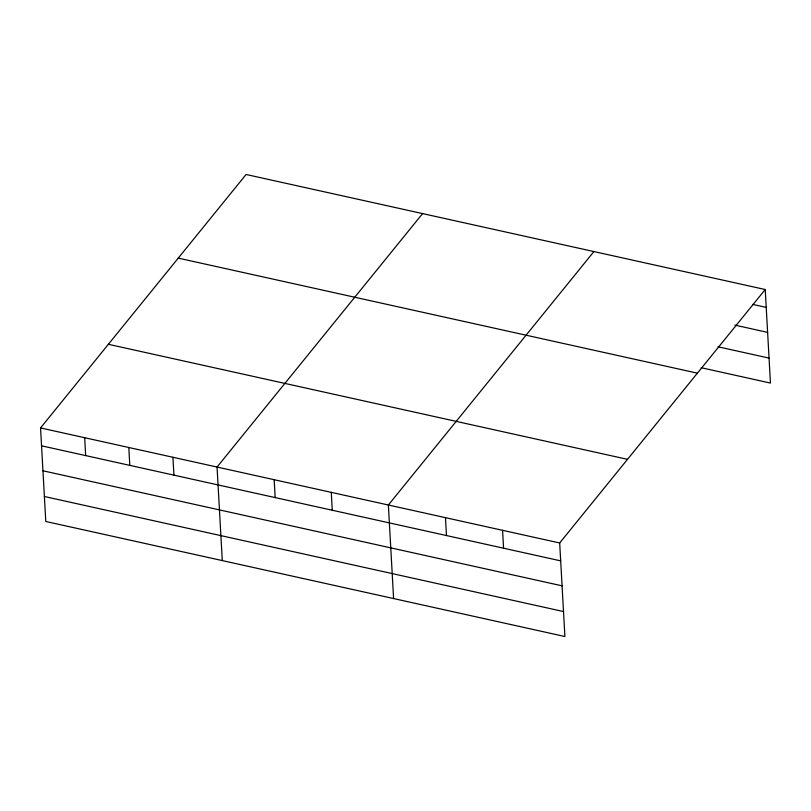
<?xml version="1.0" encoding="UTF-8"?>
<svg xmlns="http://www.w3.org/2000/svg" width="811" height="811" viewBox="0 0 811 811"><rect width="100%" height="100%" fill="white"/><g stroke="black" fill="none" stroke-linecap="round" stroke-linejoin="round"><path stroke-width="1.22" d="M765.219 289.527L559.681 542.975L564.912 636.523L45.781 521.473L40.55 427.934L246.088 174.477L765.219 289.527L770.45 383.066L701.201 367.718M422.592 213.597L217.054 467.045L222.285 560.594M593.905 251.562L388.368 505.01L393.599 598.559M752.851 304.439L766.223 307.41M734.807 325.099L767.611 332.378M718.029 346.794L769.051 358.097M178.258 258.121L697.389 373.161M108.38 344.29L627.511 459.34M40.55 427.934L559.681 542.975M41.554 445.817L560.675 560.857M42.942 470.785L562.074 585.826M44.382 496.504L563.513 611.555M502.577 530.323L503.57 548.206M445.472 517.671L446.476 535.544M331.263 492.358L332.267 510.241M274.159 479.706L275.162 497.579M172.925 457.272L173.929 475.145M128.807 447.49L129.801 465.372M84.679 437.707L85.672 455.589"/></g></svg>
